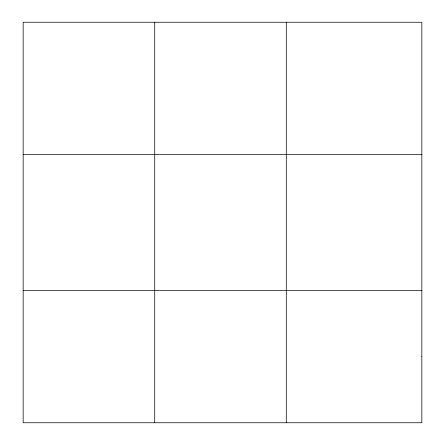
<?xml version="1.0" encoding="UTF-8"?>
<svg xmlns="http://www.w3.org/2000/svg" width="445" height="445" viewBox="0 0 445 445"><rect width="100%" height="100%" fill="white"/><g stroke="black" fill="none" stroke-linecap="round" stroke-linejoin="round"><path stroke-width="0.67" d="M154.727 422.75L154.727 22.25M286.291 422.75L286.291 22.25M23.162 154.415L421.838 154.415M23.162 290.585L421.838 290.585M421.838 356.668L421.838 422.75L23.162 422.75L23.162 22.25L421.838 22.25L421.838 356.668"/></g></svg>
